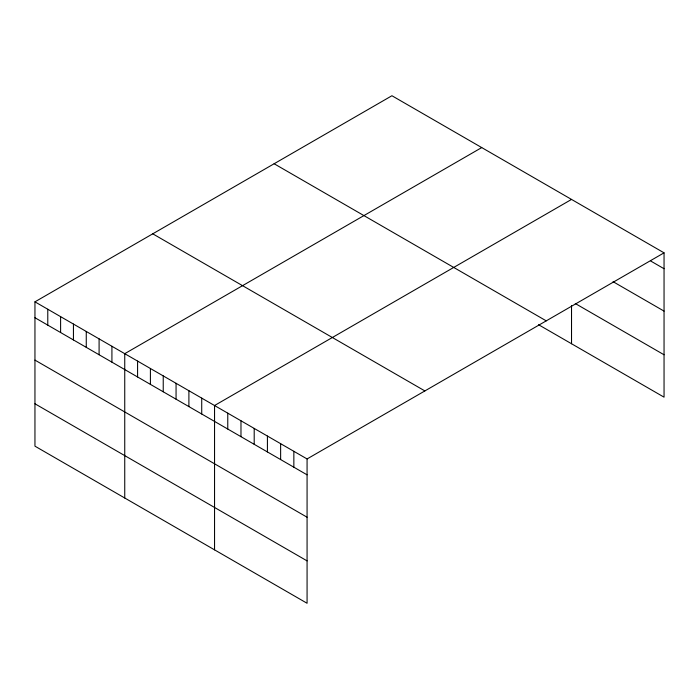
<?xml version="1.0" encoding="UTF-8"?>
<svg xmlns="http://www.w3.org/2000/svg" width="699" height="699" viewBox="0 0 699 699"><rect width="100%" height="100%" fill="white"/><g stroke="black" fill="none" stroke-linecap="round" stroke-linejoin="round"><path stroke-width="1.05" d="M34.95 301.837L307.071 458.946L307.071 603.263L34.95 446.163L34.95 301.837L391.929 95.737L664.05 252.837L664.05 397.163L538.545 324.703M481.733 147.576L124.745 353.677L124.745 498.003M571.529 199.425L214.549 405.525L214.549 549.851M307.071 458.946L664.05 252.837M650.83 261.094L664.05 268.731M613.067 281.68L664.05 311.107M575.303 303.541L664.05 354.777M274.13 163.749L546.242 320.858M152.758 233.824L424.87 390.924M34.95 317.722L307.071 474.831M34.95 360.107L307.071 517.208M34.95 403.777L307.071 560.878M571.529 305.708L571.529 343.751M293.851 451.309L293.851 467.194M280.631 443.682L280.631 459.566M267.42 436.045L267.42 451.938M254.2 428.417L254.2 444.302M240.98 420.789L240.98 436.674M227.769 413.153L227.769 429.037M201.723 398.115L201.723 414M188.896 390.715L188.896 406.6M176.061 383.305L176.061 399.19M163.234 375.896L163.234 391.781M150.407 368.495L150.407 384.38M137.581 361.086L137.581 376.971M111.919 346.276L111.919 362.161M99.092 338.866L99.092 354.751M86.265 331.457L86.265 347.342M73.439 324.056L73.439 339.941M60.603 316.647L60.603 332.532M47.777 309.238L47.777 325.122"/></g></svg>
